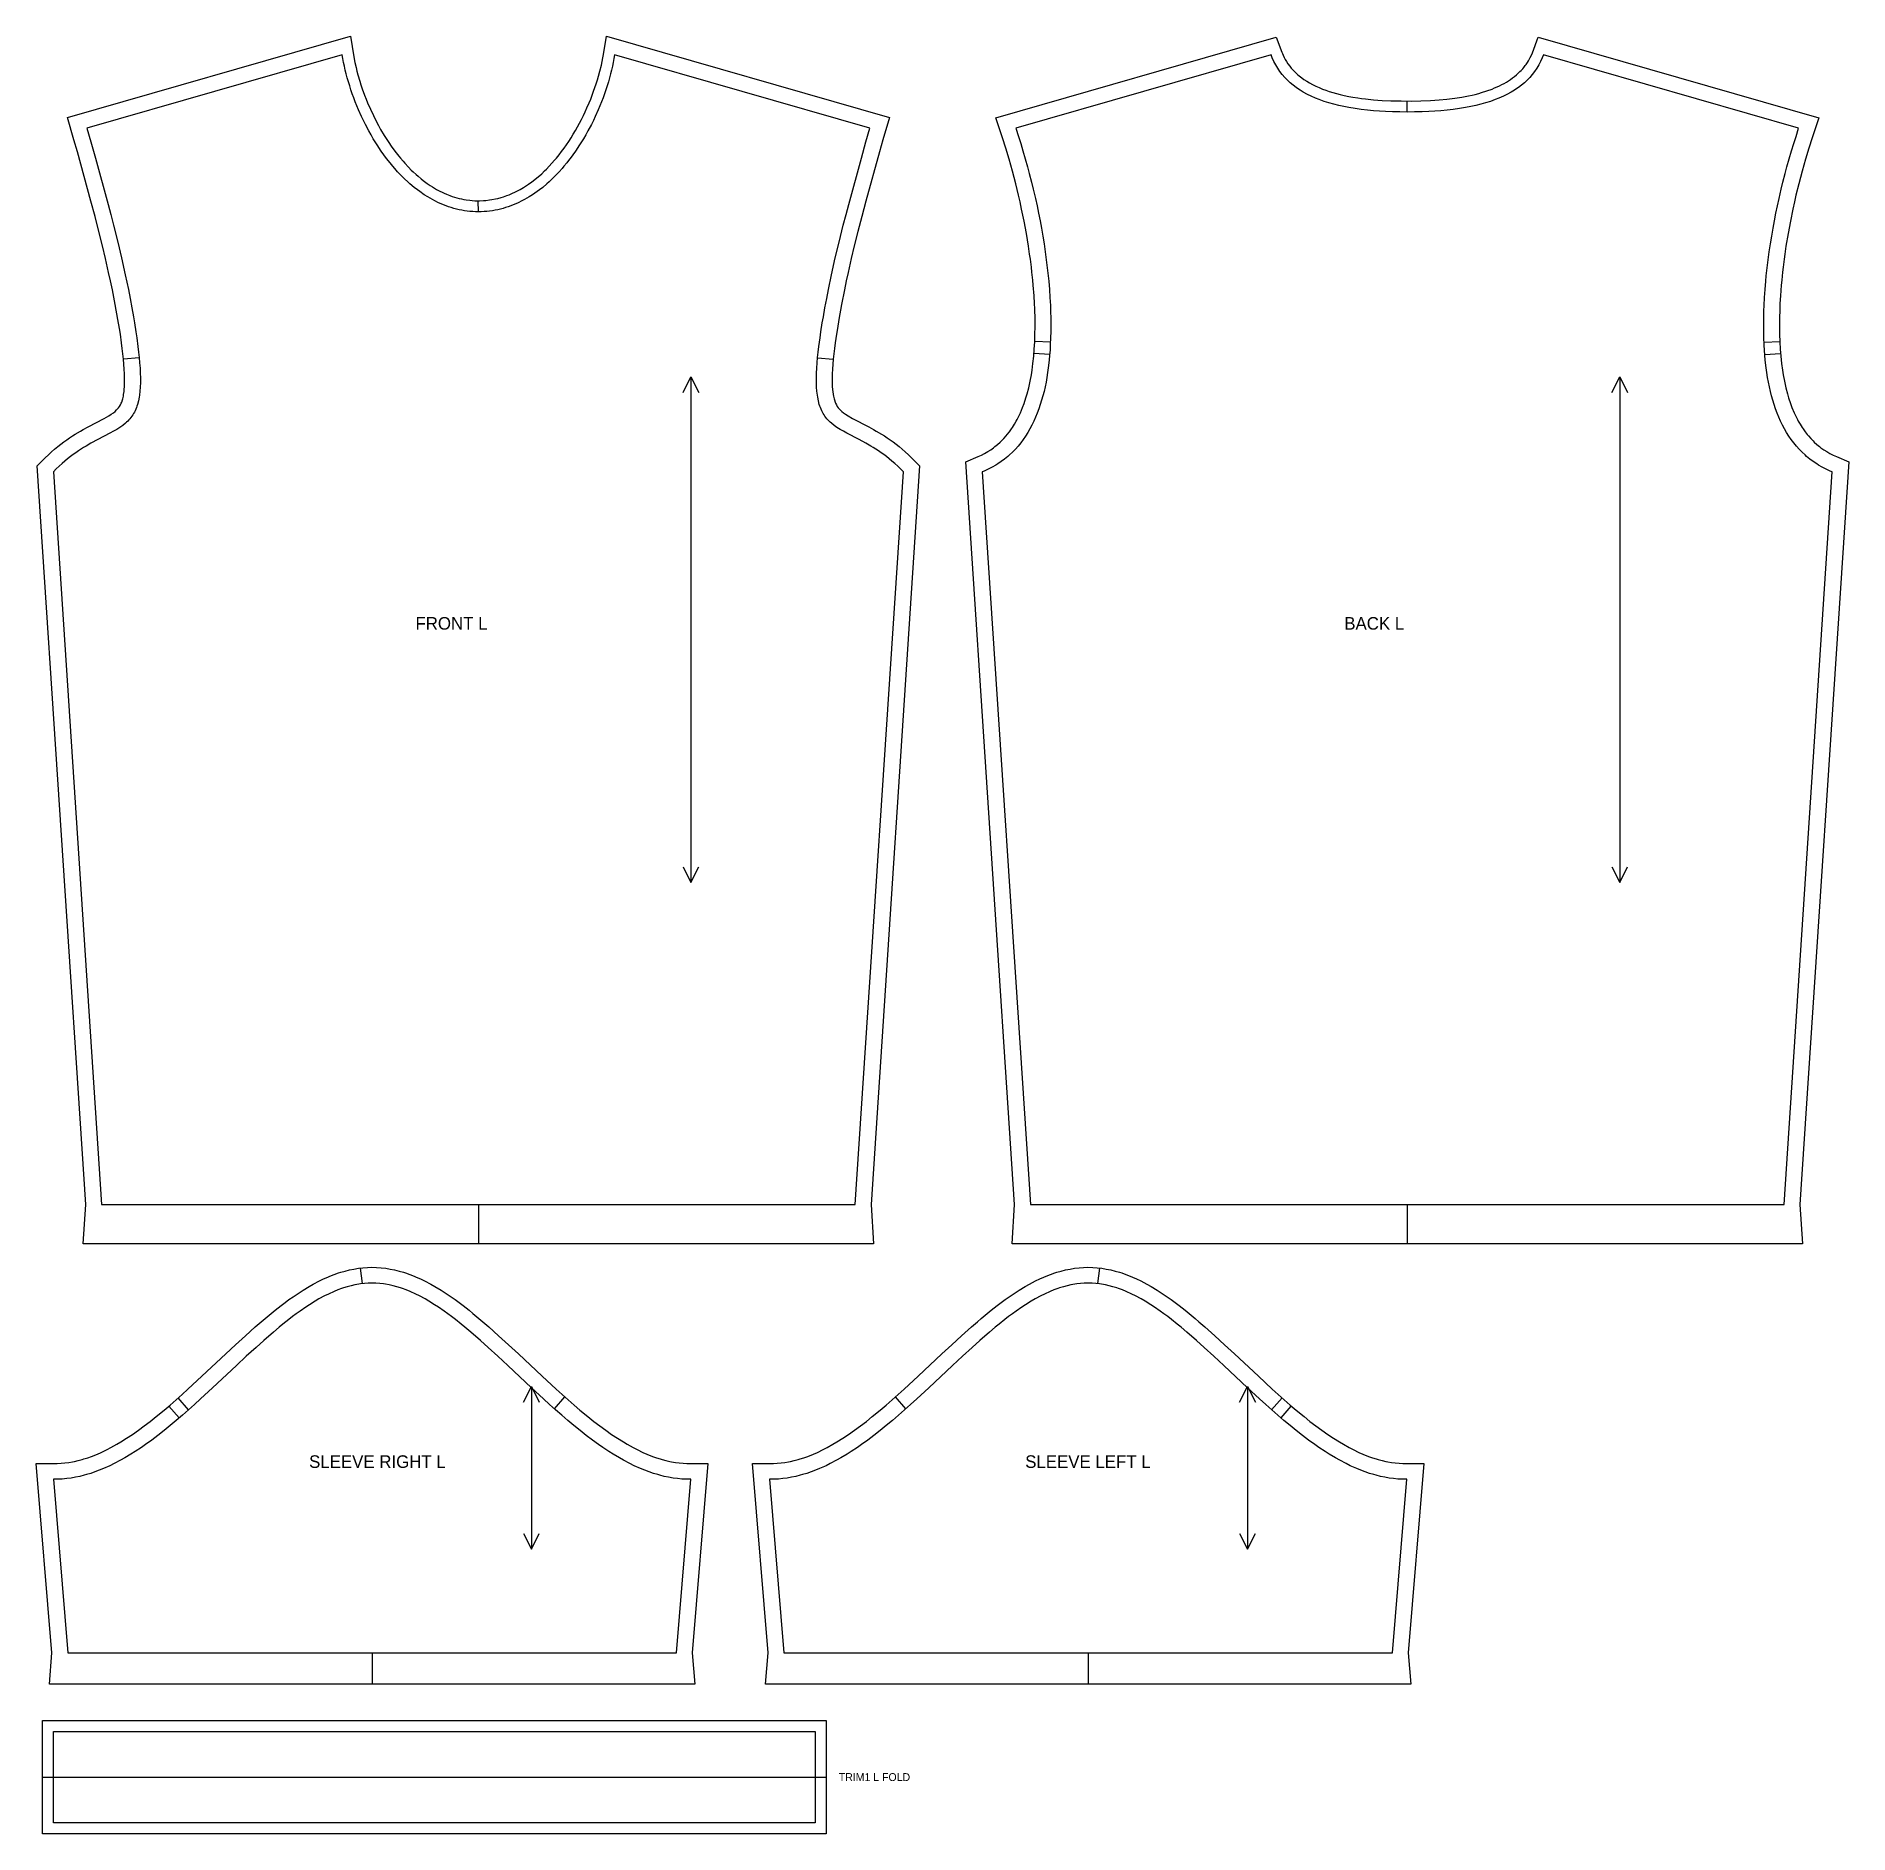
# Model space of a CAD drawing. Extents: x 24 to 1176, y 28 to 1170.
import ezdxf

# ---------------------------------------------------------------- set-up
doc = ezdxf.new("R2010")
doc.units = 0
for name, color, linetype in [('CUT', 7, 'CONTINUOUS'), ('FOLD', 6, 'CONTINUOUS'), ('GRAIN', 3, 'CONTINUOUS'), ('NOTCH', 1, 'CONTINUOUS'), ('SEW', 5, 'CONTINUOUS'), ('TEXT', 2, 'CONTINUOUS')]:
    doc.layers.add(name, color=color, linetype=linetype)

msp = doc.modelspace()

# ---------------------------------------------------------------- linework, layer by layer
at = {"layer": 'CUT'}
for points in [[(305.051, 402.895), (53.976, 402.895), (55.622, 427.895), (24.727, 897.1), (29.812, 902.269), (31.837, 904.221), (33.844, 906.058), (35.832, 907.785), (37.795, 909.408), (39.732, 910.931), (41.64, 912.361), (43.515, 913.703), (45.356, 914.963), (47.158, 916.145), (48.921, 917.255), (52.316, 919.28), (53.945, 920.205), (57.054, 921.902), (67.291, 927.246), (70.146, 928.872), (71.745, 929.883), (73.11, 930.845), (74.26, 931.766), (75.223, 932.657), (75.645, 933.097), (76.394, 933.984), (77.048, 934.91), (77.633, 935.917), (78.168, 937.048), (78.418, 937.671), (78.882, 939.052), (79.095, 939.814), (79.476, 941.489), (79.643, 942.404), (79.923, 944.387), (80.036, 945.454), (80.203, 947.735), (80.257, 948.947), (80.29, 950.205), (80.299, 952.852), (80.229, 955.665), (80.084, 958.631), (79.867, 961.738), (79.582, 964.974), (79.233, 968.325), (78.825, 971.778), (78.362, 975.32), (77.575, 980.772), (76.996, 984.479), (76.055, 990.117), (74.333, 999.607), (72.473, 1009.045), (71.314, 1014.608), (70.138, 1020.053), (68.169, 1028.785), (66.223, 1036.994), (63.969, 1046.065), (61.495, 1055.573), (58.87, 1065.289), (50.265, 1096.643), (48.069, 1104.38), (43.942, 1118.457), (223.714, 1170.103), (225.86, 1157.119), (226.604, 1153.35), (227.301, 1150.272), (227.883, 1147.93), (228.516, 1145.565), (229.683, 1141.578), (230.45, 1139.163), (231.266, 1136.737), (232.737, 1132.673), (233.684, 1130.228), (234.679, 1127.784), (236.442, 1123.717), (238.335, 1119.674), (240.355, 1115.669), (241.626, 1113.292), (242.94, 1110.938), (245.226, 1107.074), (247.627, 1103.299), (250.141, 1099.628), (252.763, 1096.075), (254.386, 1094.007), (255.489, 1092.656), (257.173, 1090.675), (258.315, 1089.385), (260.645, 1086.884), (262.432, 1085.079), (263.642, 1083.912), (265.483, 1082.217), (266.728, 1081.125), (268.62, 1079.547), (269.899, 1078.535), (272.494, 1076.611), (274.474, 1075.258), (275.81, 1074.4), (278.517, 1072.794), (280.58, 1071.686), (281.969, 1070.995), (283.371, 1070.343), (284.784, 1069.729), (286.926, 1068.884), (288.368, 1068.371), (289.823, 1067.899), (291.289, 1067.468), (292.768, 1067.08), (294.259, 1066.735), (295.762, 1066.433), (297.277, 1066.175), (299.575, 1065.873), (301.123, 1065.729), (302.684, 1065.633), (304.259, 1065.584), (305.844, 1065.584), (308.201, 1065.675), (309.755, 1065.795), (312.062, 1066.063), (313.584, 1066.298), (315.844, 1066.735), (317.334, 1067.08), (319.548, 1067.678), (321.008, 1068.13), (323.176, 1068.884), (324.607, 1069.438), (326.731, 1070.343), (328.133, 1070.995), (330.213, 1072.046), (331.585, 1072.794), (333.62, 1073.985), (334.962, 1074.825), (336.951, 1076.151), (338.912, 1077.556), (340.845, 1079.036), (342.116, 1080.065), (343.999, 1081.667), (345.237, 1082.775), (347.067, 1084.492), (348.269, 1085.674), (350.045, 1087.499), (351.787, 1089.385), (353.495, 1091.329), (354.614, 1092.656), (356.262, 1094.691), (357.873, 1096.776), (359.446, 1098.907), (360.98, 1101.083), (362.475, 1103.299), (363.929, 1105.552), (365.343, 1107.84), (366.714, 1110.158), (368.043, 1112.504), (369.329, 1114.874), (370.57, 1117.265), (371.767, 1119.674), (372.918, 1122.096), (374.023, 1124.529), (375.423, 1127.784), (376.419, 1130.228), (377.366, 1132.673), (378.264, 1135.113), (379.114, 1137.547), (379.914, 1139.97), (380.664, 1142.379), (381.364, 1144.772), (382.219, 1147.93), (383.161, 1151.817), (383.658, 1154.111), (384.105, 1156.373), (384.5, 1158.599), (386.388, 1170.103), (566.16, 1118.457), (562.033, 1104.38), (559.837, 1096.643), (551.233, 1065.289), (548.608, 1055.573), (546.133, 1046.065), (543.879, 1036.994), (541.934, 1028.785), (539.964, 1020.053), (538.788, 1014.608), (537.629, 1009.045), (535.769, 999.607), (534.047, 990.117), (533.107, 984.479), (532.527, 980.772), (531.74, 975.32), (531.277, 971.778), (530.869, 968.325), (530.52, 964.974), (530.235, 961.738), (530.018, 958.631), (529.873, 955.665), (529.803, 952.852), (529.812, 950.205), (529.846, 948.947), (529.9, 947.735), (530.066, 945.454), (530.179, 944.387), (530.46, 942.404), (530.626, 941.489), (531.008, 939.814), (531.22, 939.052), (531.685, 937.671), (531.935, 937.048), (532.469, 935.917), (533.054, 934.91), (533.708, 933.984), (534.458, 933.097), (534.88, 932.657), (535.843, 931.766), (536.993, 930.845), (538.358, 929.883), (539.956, 928.872), (542.811, 927.246), (553.048, 921.902), (556.157, 920.205), (557.786, 919.28), (561.182, 917.255), (562.944, 916.145), (564.747, 914.963), (566.587, 913.703), (568.462, 912.361), (570.37, 910.931), (572.307, 909.408), (574.271, 907.785), (576.258, 906.058), (578.266, 904.221), (580.29, 902.269), (585.375, 897.1), (554.48, 427.895), (556.127, 402.895), (309.109, 402.895)], [(895.153, 402.895), (644.078, 402.895), (645.724, 427.895), (614.654, 899.767), (622.467, 903.018), (624.605, 903.998), (626.656, 905.057), (628.623, 906.193), (630.51, 907.404), (632.319, 908.689), (633.195, 909.359), (634.894, 910.753), (636.522, 912.219), (637.311, 912.979), (638.839, 914.554), (640.302, 916.201), (641.011, 917.052), (642.381, 918.809), (643.691, 920.638), (644.324, 921.58), (645.546, 923.52), (646.71, 925.532), (647.27, 926.566), (648.348, 928.688), (649.37, 930.881), (650.797, 934.304), (651.68, 936.673), (652.899, 940.352), (653.644, 942.886), (654.66, 946.806), (655.556, 950.86), (656.334, 955.041), (656.789, 957.895), (657.375, 962.27), (657.851, 966.749), (658.219, 971.323), (658.482, 975.982), (658.643, 980.718), (658.707, 985.52), (658.676, 990.379), (658.494, 996.928), (658.346, 1000.226), (658.054, 1005.195), (657.542, 1011.843), (657.236, 1015.171), (656.719, 1020.159), (656.336, 1023.478), (655.707, 1028.438), (655.255, 1031.729), (654.528, 1036.635), (653.198, 1044.705), (651.738, 1052.607), (650.169, 1060.3), (649.183, 1064.799), (648.17, 1069.201), (646.434, 1076.304), (645.372, 1080.413), (644.3, 1084.401), (642.15, 1091.987), (640.026, 1099.021), (637.971, 1105.471), (633.706, 1118.359), (811.941, 1169.565), (815.446, 1160.089), (815.845, 1159.082), (816.269, 1158.098), (816.953, 1156.667), (817.69, 1155.286), (818.48, 1153.954), (819.32, 1152.669), (820.519, 1151.025), (821.475, 1149.844), (822.824, 1148.332), (823.891, 1147.245), (825.388, 1145.856), (826.564, 1144.858), (828.203, 1143.584), (829.485, 1142.67), (831.262, 1141.505), (833.115, 1140.402), (835.041, 1139.358), (837.037, 1138.373), (839.1, 1137.446), (841.225, 1136.577), (843.41, 1135.763), (845.648, 1135.005), (847.937, 1134.3), (850.27, 1133.647), (852.642, 1133.046), (855.049, 1132.495), (858.099, 1131.873), (860.565, 1131.427), (863.671, 1130.932), (866.168, 1130.584), (868.671, 1130.276), (873.673, 1129.772), (879.25, 1129.369), (884.722, 1129.113), (891.194, 1128.965), (897.968, 1128.954), (903.793, 1129.057), (909.83, 1129.3), (915.388, 1129.668), (920.384, 1130.136), (925.388, 1130.753), (929.742, 1131.427), (934.042, 1132.237), (936.465, 1132.764), (938.261, 1133.192), (940.624, 1133.806), (942.37, 1134.3), (945.784, 1135.377), (949.081, 1136.577), (950.681, 1137.224), (952.247, 1137.903), (953.775, 1138.614), (955.266, 1139.358), (956.718, 1140.135), (958.128, 1140.946), (959.497, 1141.79), (960.822, 1142.67), (962.104, 1143.584), (963.341, 1144.533), (964.532, 1145.519), (965.678, 1146.542), (966.776, 1147.603), (967.483, 1148.332), (968.503, 1149.459), (969.156, 1150.233), (970.096, 1151.429), (970.695, 1152.25), (971.553, 1153.52), (972.096, 1154.392), (972.868, 1155.74), (973.354, 1156.667), (974.037, 1158.098), (974.665, 1159.582), (978.366, 1169.565), (1156.601, 1118.359), (1152.336, 1105.471), (1150.281, 1099.021), (1148.157, 1091.987), (1146.007, 1084.401), (1144.935, 1080.413), (1143.873, 1076.304), (1142.137, 1069.201), (1141.124, 1064.799), (1140.138, 1060.3), (1138.569, 1052.607), (1137.109, 1044.705), (1135.779, 1036.635), (1135.052, 1031.729), (1134.599, 1028.438), (1133.971, 1023.478), (1133.588, 1020.159), (1133.07, 1015.171), (1132.765, 1011.843), (1132.253, 1005.195), (1131.961, 1000.226), (1131.813, 996.928), (1131.631, 990.379), (1131.6, 985.52), (1131.664, 980.718), (1131.825, 975.982), (1132.088, 971.323), (1132.456, 966.749), (1132.931, 962.27), (1133.518, 957.895), (1133.972, 955.041), (1134.75, 950.86), (1135.646, 946.806), (1136.663, 942.886), (1137.407, 940.352), (1138.627, 936.673), (1139.509, 934.304), (1140.937, 930.881), (1141.959, 928.688), (1143.037, 926.566), (1143.597, 925.532), (1144.761, 923.52), (1145.983, 921.58), (1146.616, 920.638), (1147.926, 918.809), (1149.296, 917.052), (1150.004, 916.201), (1151.468, 914.554), (1152.996, 912.979), (1153.784, 912.219), (1155.413, 910.753), (1157.112, 909.359), (1157.988, 908.689), (1159.797, 907.404), (1161.684, 906.193), (1163.651, 905.057), (1165.702, 903.998), (1167.84, 903.018), (1175.653, 899.767), (1144.583, 427.895), (1146.229, 402.895), (899.211, 402.895)], [(237.48, 123), (32.466, 123), (34.129, 143), (24.135, 263.183), (36.295, 263.202), (37.504, 263.229), (39.921, 263.359), (42.336, 263.587), (44.751, 263.911), (47.167, 264.329), (48.377, 264.573), (50.798, 265.131), (53.223, 265.779), (54.437, 266.137), (56.87, 266.92), (59.309, 267.79), (62.977, 269.255), (65.431, 270.337), (69.123, 272.113), (71.592, 273.395), (75.306, 275.462), (77.79, 276.932), (81.524, 279.27), (85.269, 281.758), (89.024, 284.388), (92.787, 287.152), (96.558, 290.038), (100.334, 293.037), (105.377, 297.194), (109.163, 300.418), (112.951, 303.72), (116.741, 307.089), (120.53, 310.517), (129.369, 318.676), (144.487, 332.864), (150.77, 338.718), (157.044, 344.467), (163.313, 350.066), (167.075, 353.333), (169.584, 355.467), (173.352, 358.594), (175.868, 360.625), (179.649, 363.586), (182.177, 365.497), (184.712, 367.354), (187.255, 369.156), (191.087, 371.746), (193.656, 373.393), (197.536, 375.737), (200.142, 377.21), (204.084, 379.275), (206.736, 380.551), (209.41, 381.742), (210.755, 382.303), (213.463, 383.357), (216.196, 384.313), (217.572, 384.754), (220.343, 385.556), (223.139, 386.25), (225.961, 386.828), (228.808, 387.287), (231.678, 387.622), (234.57, 387.826), (237.361, 387.894), (240.391, 387.826), (243.283, 387.622), (246.153, 387.287), (248.999, 386.828), (251.821, 386.25), (254.618, 385.556), (257.389, 384.754), (258.765, 384.313), (261.498, 383.357), (264.206, 382.303), (265.551, 381.742), (268.225, 380.551), (270.877, 379.275), (274.819, 377.21), (277.425, 375.737), (281.304, 373.393), (283.874, 371.746), (287.706, 369.156), (290.249, 367.354), (292.784, 365.497), (295.312, 363.586), (299.093, 360.625), (301.609, 358.594), (305.377, 355.467), (307.886, 353.333), (311.648, 350.066), (317.917, 344.467), (324.191, 338.718), (330.474, 332.864), (345.592, 318.676), (354.43, 310.517), (358.22, 307.089), (362.01, 303.72), (365.798, 300.418), (369.584, 297.194), (374.627, 293.037), (378.403, 290.038), (382.174, 287.152), (385.937, 284.388), (389.692, 281.758), (393.437, 279.27), (397.171, 276.932), (399.655, 275.462), (403.369, 273.395), (405.838, 272.113), (409.53, 270.337), (411.983, 269.255), (415.652, 267.79), (418.091, 266.92), (420.523, 266.137), (421.738, 265.779), (424.163, 265.131), (426.584, 264.573), (427.793, 264.329), (430.21, 263.911), (432.625, 263.587), (435.04, 263.359), (437.456, 263.229), (438.665, 263.202), (450.825, 263.183), (440.832, 143), (442.495, 123), (240.757, 123)], [(692.441, 123), (487.427, 123), (489.09, 143), (479.096, 263.183), (491.256, 263.202), (492.465, 263.229), (494.881, 263.359), (497.296, 263.587), (499.712, 263.911), (502.128, 264.329), (503.338, 264.573), (505.759, 265.131), (508.184, 265.779), (509.398, 266.137), (511.831, 266.92), (514.269, 267.79), (517.938, 269.255), (520.392, 270.337), (524.084, 272.113), (526.553, 273.395), (530.267, 275.462), (532.75, 276.932), (536.485, 279.27), (540.23, 281.758), (543.985, 284.388), (547.748, 287.152), (551.519, 290.038), (555.295, 293.037), (560.338, 297.194), (564.124, 300.418), (567.912, 303.72), (571.702, 307.089), (575.491, 310.517), (584.33, 318.676), (599.448, 332.864), (605.731, 338.718), (612.004, 344.467), (618.274, 350.066), (622.036, 353.333), (624.545, 355.467), (628.313, 358.594), (630.829, 360.625), (634.61, 363.586), (637.138, 365.497), (639.673, 367.354), (642.215, 369.156), (646.048, 371.746), (648.617, 373.393), (652.497, 375.737), (655.103, 377.21), (659.044, 379.275), (661.697, 380.551), (664.37, 381.742), (665.716, 382.303), (668.424, 383.357), (671.157, 384.313), (672.533, 384.754), (675.304, 385.556), (678.1, 386.25), (680.922, 386.828), (683.769, 387.287), (686.639, 387.622), (689.531, 387.826), (692.322, 387.894), (695.352, 387.826), (698.243, 387.622), (701.114, 387.287), (703.96, 386.828), (706.782, 386.25), (709.579, 385.556), (712.35, 384.754), (713.726, 384.313), (716.458, 383.357), (719.167, 382.303), (720.512, 381.742), (723.186, 380.551), (725.838, 379.275), (729.78, 377.21), (732.386, 375.737), (736.265, 373.393), (738.835, 371.746), (742.667, 369.156), (745.21, 367.354), (747.745, 365.497), (750.272, 363.586), (754.054, 360.625), (756.57, 358.594), (760.337, 355.467), (762.847, 353.333), (766.609, 350.066), (772.878, 344.467), (779.152, 338.718), (785.434, 332.864), (800.552, 318.676), (809.391, 310.517), (813.181, 307.089), (816.971, 303.72), (820.759, 300.418), (824.545, 297.194), (829.588, 293.037), (833.364, 290.038), (837.134, 287.152), (840.898, 284.388), (844.652, 281.758), (848.398, 279.27), (852.132, 276.932), (854.615, 275.462), (858.33, 273.395), (860.799, 272.113), (864.491, 270.337), (866.944, 269.255), (870.613, 267.79), (873.052, 266.92), (875.484, 266.137), (876.699, 265.779), (879.124, 265.131), (881.545, 264.573), (882.754, 264.329), (885.171, 263.911), (887.586, 263.587), (890.001, 263.359), (892.417, 263.229), (893.626, 263.202), (905.786, 263.183), (895.793, 143), (897.456, 123), (695.718, 123)], [(28, 100), (526, 100), (526, 28), (28, 28)]]:
    msp.add_lwpolyline(points, close=True, dxfattribs=at)
at = {"layer": 'FOLD'}
msp.add_lwpolyline([(28, 64), (526, 64)], dxfattribs=at)
at = {"layer": 'GRAIN'}
for points in [[(435.077, 943.73), (440.077, 953.73), (445.077, 943.73)], [(440.077, 953.73), (440.077, 632.386)], [(1025.179, 943.73), (1030.179, 953.73), (1035.179, 943.73)], [(1030.179, 953.73), (1030.179, 632.386)], [(435.077, 642.386), (440.077, 632.386), (445.077, 642.386)], [(1025.179, 642.386), (1030.179, 632.386), (1035.179, 642.386)], [(333.721, 302.124), (338.721, 312.124), (343.721, 302.124)], [(338.721, 312.124), (338.721, 208.771)], [(788.681, 302.124), (793.681, 312.124), (798.681, 302.124)], [(793.681, 312.124), (793.681, 208.771)], [(333.721, 218.771), (338.721, 208.771), (343.721, 218.771)], [(788.681, 218.771), (793.681, 208.771), (798.681, 218.771)]]:
    msp.add_lwpolyline(points, dxfattribs=at)
at = {"layer": 'NOTCH'}
for points in [[(895.153, 1121.943), (895.148, 1128.943)], [(305.051, 1058.577), (304.997, 1065.577)], [(667.983, 967.824), (658.015, 968.625)], [(668.483, 975.808), (658.492, 976.221)], [(1121.824, 975.808), (1131.815, 976.221)], [(1122.324, 967.824), (1132.292, 968.625)], [(89.545, 965.83), (79.588, 964.911)], [(520.557, 965.83), (530.514, 964.911)], [(305.051, 427.895), (305.051, 402.895)], [(895.153, 427.895), (895.153, 402.895)], [(231.322, 377.528), (230.054, 387.447)], [(698.6, 377.528), (699.868, 387.447)], [(114.923, 292.183), (108.409, 299.77)], [(120.95, 297.443), (114.304, 304.916)], [(353.31, 298.067), (359.956, 305.539)], [(576.612, 298.067), (569.966, 305.539)], [(808.972, 297.443), (815.618, 304.916)], [(814.999, 292.183), (821.513, 299.77)], [(237.48, 143), (237.48, 123)], [(692.441, 143), (692.441, 123)]]:
    msp.add_lwpolyline(points, dxfattribs=at)
at = {"layer": 'SEW'}
for points in [[(305.051, 427.895), (544.459, 427.895), (575.102, 893.283), (573.252, 895.165), (571.418, 896.934), (569.601, 898.596), (567.805, 900.157), (566.03, 901.623), (564.278, 903.001), (562.552, 904.295), (560.852, 905.511), (559.179, 906.656), (555.923, 908.75), (554.34, 909.709), (551.272, 911.479), (546.922, 913.829), (539.19, 917.84), (536.912, 919.079), (534.785, 920.312), (532.812, 921.561), (530.991, 922.846), (529.321, 924.184), (528.543, 924.879), (527.802, 925.593), (527.097, 926.328), (526.429, 927.086), (525.796, 927.868), (525.2, 928.675), (524.638, 929.51), (524.11, 930.373), (523.617, 931.266), (523.157, 932.188), (522.729, 933.142), (522.334, 934.128), (521.969, 935.146), (521.636, 936.198), (521.06, 938.402), (520.598, 940.744), (520.409, 941.966), (520.111, 944.514), (519.914, 947.199), (519.814, 950.017), (519.804, 952.964), (519.88, 956.036), (520.036, 959.227), (520.266, 962.529), (520.566, 965.933), (520.931, 969.432), (521.354, 973.014), (522.09, 978.524), (522.64, 982.272), (523.544, 987.977), (524.193, 991.818), (525.224, 997.608), (526.313, 1003.397), (527.446, 1009.146), (529.401, 1018.538), (531.793, 1029.311), (534.161, 1039.35), (536.81, 1049.975), (538.597, 1056.837), (540.29, 1063.163), (548.376, 1092.721), (551.258, 1103.074), (553.731, 1111.623), (391.532, 1158.221), (391.13, 1155.873), (390.676, 1153.492), (390.169, 1151.081), (389.609, 1148.643), (388.997, 1146.181), (388.332, 1143.697), (387.615, 1141.194), (386.847, 1138.674), (386.027, 1136.142), (385.155, 1133.6), (384.233, 1131.05), (383.26, 1128.496), (382.237, 1125.941), (381.164, 1123.388), (379.266, 1119.146), (378.063, 1116.614), (376.811, 1114.095), (374.62, 1109.936), (373.242, 1107.469), (371.818, 1105.026), (369.343, 1101.021), (366.742, 1097.108), (365.123, 1094.812), (364.018, 1093.304), (362.326, 1091.079), (361.173, 1089.622), (359.408, 1087.478), (358.208, 1086.077), (356.373, 1084.022), (355.126, 1082.684), (353.221, 1080.726), (351.927, 1079.455), (349.954, 1077.603), (348.615, 1076.405), (345.884, 1074.103), (343.788, 1072.462), (342.369, 1071.41), (339.478, 1069.412), (337.264, 1068.008), (335.766, 1067.119), (334.251, 1066.269), (332.718, 1065.458), (330.388, 1064.318), (328.813, 1063.61), (327.221, 1062.944), (325.613, 1062.322), (323.988, 1061.744), (322.346, 1061.211), (320.688, 1060.724), (319.014, 1060.284), (317.323, 1059.893), (315.617, 1059.55), (313.894, 1059.257), (312.156, 1059.015), (310.403, 1058.825), (308.634, 1058.688), (306.85, 1058.605), (305.051, 1058.577), (303.252, 1058.605), (301.468, 1058.688), (299.7, 1058.825), (297.946, 1059.015), (296.208, 1059.257), (294.486, 1059.55), (292.779, 1059.893), (291.089, 1060.284), (289.414, 1060.724), (287.756, 1061.211), (286.115, 1061.744), (284.489, 1062.322), (282.881, 1062.944), (281.289, 1063.61), (279.714, 1064.318), (277.384, 1065.458), (275.852, 1066.269), (274.336, 1067.119), (272.839, 1068.008), (270.624, 1069.412), (267.733, 1071.41), (266.314, 1072.462), (264.219, 1074.103), (261.487, 1076.405), (260.149, 1077.603), (258.175, 1079.455), (256.882, 1080.726), (254.977, 1082.684), (253.73, 1084.022), (251.894, 1086.077), (250.694, 1087.478), (248.929, 1089.622), (247.777, 1091.079), (246.084, 1093.304), (244.98, 1094.812), (243.36, 1097.108), (240.759, 1101.021), (238.284, 1105.026), (236.86, 1107.469), (235.483, 1109.936), (233.291, 1114.095), (232.039, 1116.614), (230.836, 1119.146), (228.939, 1123.388), (227.866, 1125.941), (226.843, 1128.496), (225.87, 1131.05), (224.947, 1133.6), (224.076, 1136.142), (223.256, 1138.674), (222.487, 1141.194), (221.77, 1143.697), (221.105, 1146.181), (220.493, 1148.643), (219.933, 1151.081), (219.426, 1153.492), (218.972, 1155.873), (218.571, 1158.221), (56.371, 1111.623), (58.844, 1103.074), (61.726, 1092.721), (69.812, 1063.163), (71.505, 1056.837), (73.292, 1049.975), (75.942, 1039.35), (78.309, 1029.311), (80.701, 1018.538), (82.656, 1009.146), (83.79, 1003.397), (84.878, 997.608), (85.909, 991.818), (86.558, 987.977), (87.462, 982.272), (88.012, 978.524), (88.748, 973.014), (89.172, 969.432), (89.536, 965.933), (89.836, 962.529), (90.067, 959.227), (90.222, 956.036), (90.298, 952.964), (90.289, 950.017), (90.188, 947.199), (89.992, 944.514), (89.693, 941.966), (89.504, 940.744), (89.043, 938.402), (88.466, 936.198), (88.133, 935.146), (87.769, 934.128), (87.373, 933.142), (86.946, 932.188), (86.485, 931.266), (85.992, 930.373), (85.465, 929.51), (84.903, 928.675), (84.306, 927.868), (83.674, 927.086), (83.005, 926.328), (82.301, 925.593), (81.559, 924.879), (80.781, 924.184), (79.111, 922.846), (77.29, 921.561), (75.317, 920.312), (73.19, 919.079), (70.912, 917.84), (63.18, 913.829), (58.831, 911.479), (55.762, 909.709), (54.18, 908.75), (50.923, 906.656), (49.25, 905.511), (47.55, 904.295), (45.824, 903.001), (44.073, 901.623), (42.298, 900.157), (40.501, 898.596), (38.685, 896.934), (36.85, 895.165), (35, 893.283), (65.644, 427.895)], [(895.153, 427.895), (1134.561, 427.895), (1165.205, 893.283), (1163.887, 893.832), (1161.324, 895.007), (1158.855, 896.282), (1156.481, 897.653), (1155.328, 898.374), (1153.093, 899.884), (1150.948, 901.484), (1148.893, 903.171), (1147.899, 904.046), (1145.976, 905.858), (1144.139, 907.75), (1142.388, 909.722), (1140.719, 911.77), (1139.133, 913.892), (1137.627, 916.087), (1136.2, 918.352), (1134.85, 920.686), (1133.576, 923.087), (1132.376, 925.553), (1131.249, 928.082), (1130.192, 930.672), (1129.206, 933.321), (1128.287, 936.028), (1127.434, 938.791), (1126.646, 941.607), (1125.922, 944.475), (1125.259, 947.392), (1124.657, 950.357), (1124.113, 953.368), (1123.627, 956.422), (1123.197, 959.517), (1122.653, 964.232), (1122.357, 967.421), (1122.111, 970.643), (1121.915, 973.895), (1121.711, 978.827), (1121.633, 982.146), (1121.6, 987.166), (1121.632, 990.536), (1121.758, 995.62), (1121.892, 999.025), (1122.166, 1004.149), (1122.521, 1009.284), (1122.955, 1014.422), (1123.286, 1017.844), (1123.842, 1022.966), (1124.465, 1028.066), (1125.151, 1033.134), (1125.897, 1038.162), (1126.697, 1043.141), (1127.547, 1048.061), (1128.444, 1052.915), (1129.383, 1057.693), (1130.358, 1062.388), (1131.367, 1066.991), (1132.754, 1072.972), (1133.82, 1077.332), (1135.266, 1082.963), (1136.362, 1087.041), (1137.828, 1092.274), (1139.29, 1097.261), (1140.732, 1101.989), (1142.14, 1106.446), (1143.833, 1111.623), (981.634, 1158.221), (980.93, 1156.404), (979.882, 1154.075), (978.716, 1151.851), (977.438, 1149.731), (976.054, 1147.712), (974.568, 1145.792), (972.985, 1143.97), (971.311, 1142.242), (969.549, 1140.606), (967.704, 1139.059), (965.779, 1137.6), (964.789, 1136.902), (963.269, 1135.894), (961.182, 1134.621), (958.481, 1133.14), (956.251, 1132.04), (953.385, 1130.767), (951.034, 1129.827), (948.031, 1128.747), (944.962, 1127.767), (941.838, 1126.883), (938.667, 1126.089), (935.459, 1125.382), (932.222, 1124.756), (928.314, 1124.106), (924.395, 1123.559), (920.483, 1123.108), (916.592, 1122.744), (912.74, 1122.459), (908.942, 1122.246), (904.6, 1122.077), (899.784, 1121.973), (895.153, 1121.943), (890.523, 1121.973), (885.706, 1122.077), (881.364, 1122.246), (877.567, 1122.459), (873.715, 1122.744), (869.824, 1123.108), (865.912, 1123.559), (861.993, 1124.106), (858.085, 1124.756), (854.848, 1125.382), (851.64, 1126.089), (848.469, 1126.883), (845.345, 1127.767), (842.276, 1128.747), (839.272, 1129.827), (836.922, 1130.767), (834.056, 1132.04), (831.826, 1133.14), (829.125, 1134.621), (827.038, 1135.894), (825.518, 1136.902), (824.528, 1137.6), (822.603, 1139.059), (820.758, 1140.606), (818.996, 1142.242), (817.322, 1143.97), (815.739, 1145.792), (814.253, 1147.712), (812.869, 1149.731), (811.59, 1151.851), (810.425, 1154.075), (809.377, 1156.404), (808.673, 1158.221), (646.474, 1111.623), (648.166, 1106.446), (649.575, 1101.989), (651.017, 1097.261), (652.478, 1092.274), (653.945, 1087.041), (655.041, 1082.963), (656.487, 1077.332), (657.553, 1072.972), (658.94, 1066.991), (659.948, 1062.388), (660.924, 1057.693), (661.863, 1052.915), (662.759, 1048.061), (663.61, 1043.141), (664.41, 1038.162), (665.156, 1033.134), (665.842, 1028.066), (666.465, 1022.966), (667.021, 1017.844), (667.351, 1014.422), (667.786, 1009.284), (668.141, 1004.149), (668.414, 999.025), (668.548, 995.62), (668.674, 990.536), (668.707, 987.166), (668.674, 982.146), (668.596, 978.827), (668.392, 973.895), (668.196, 970.643), (667.95, 967.421), (667.653, 964.232), (667.11, 959.517), (666.68, 956.422), (666.193, 953.368), (665.65, 950.357), (665.048, 947.392), (664.385, 944.475), (663.66, 941.607), (662.873, 938.791), (662.02, 936.028), (661.101, 933.321), (660.114, 930.672), (659.058, 928.082), (657.931, 925.553), (656.731, 923.087), (655.457, 920.686), (654.107, 918.352), (652.68, 916.087), (651.174, 913.892), (649.588, 911.77), (647.919, 909.722), (646.168, 907.75), (644.331, 905.858), (642.408, 904.046), (641.414, 903.171), (639.359, 901.484), (637.214, 899.884), (634.979, 898.374), (633.826, 897.653), (631.452, 896.282), (628.983, 895.007), (626.42, 893.832), (625.102, 893.283), (655.746, 427.895)], [(237.48, 143), (430.798, 143), (439.961, 253.2), (437.125, 253.235), (434.302, 253.386), (431.49, 253.651), (428.691, 254.027), (425.905, 254.509), (423.13, 255.095), (420.368, 255.783), (418.991, 256.164), (416.246, 256.998), (413.512, 257.925), (410.789, 258.944), (408.076, 260.05), (404.025, 261.869), (401.336, 263.184), (397.318, 265.3), (394.65, 266.804), (390.663, 269.192), (388.014, 270.868), (384.052, 273.5), (381.42, 275.329), (377.482, 278.177), (373.557, 281.141), (369.645, 284.212), (365.744, 287.379), (361.856, 290.632), (357.979, 293.96), (354.113, 297.353), (350.259, 300.801), (346.417, 304.292), (338.77, 311.364), (323.637, 325.566), (317.399, 331.378), (311.203, 337.056), (306.276, 341.47), (300.153, 346.786), (296.498, 349.851), (294.069, 351.835), (290.434, 354.717), (288.018, 356.571), (285.606, 358.367), (283.198, 360.102), (279.593, 362.587), (277.193, 364.159), (273.598, 366.385), (271.203, 367.777), (267.612, 369.719), (265.219, 370.912), (261.626, 372.544), (259.229, 373.522), (256.83, 374.409), (255.629, 374.818), (253.225, 375.563), (250.817, 376.211), (248.404, 376.758), (245.987, 377.201), (244.776, 377.383), (242.35, 377.665), (239.918, 377.837), (237.48, 377.895), (235.043, 377.837), (232.611, 377.665), (230.185, 377.383), (228.974, 377.201), (226.557, 376.758), (224.144, 376.211), (221.736, 375.563), (219.332, 374.818), (218.131, 374.409), (215.732, 373.522), (213.335, 372.544), (209.742, 370.912), (207.348, 369.719), (203.758, 367.777), (201.363, 366.385), (197.768, 364.159), (195.368, 362.587), (191.763, 360.102), (189.355, 358.367), (186.943, 356.571), (184.526, 354.717), (180.892, 351.835), (178.463, 349.851), (174.807, 346.786), (168.685, 341.47), (163.758, 337.056), (157.562, 331.378), (151.324, 325.566), (136.191, 311.364), (128.544, 304.292), (124.702, 300.801), (120.848, 297.353), (116.982, 293.96), (113.105, 290.632), (109.216, 287.379), (105.316, 284.212), (101.404, 281.141), (97.479, 278.177), (93.541, 275.329), (90.908, 273.5), (86.947, 270.868), (84.298, 269.192), (80.31, 266.804), (77.643, 265.3), (73.625, 263.184), (70.936, 261.869), (66.885, 260.05), (64.172, 258.944), (61.449, 257.925), (58.715, 256.998), (55.97, 256.164), (54.593, 255.783), (51.83, 255.095), (49.056, 254.509), (46.269, 254.027), (43.471, 253.651), (40.659, 253.386), (37.836, 253.235), (35, 253.2), (44.163, 143)], [(692.441, 143), (885.758, 143), (894.922, 253.2), (892.086, 253.235), (889.262, 253.386), (886.451, 253.651), (883.652, 254.027), (880.866, 254.509), (878.091, 255.095), (875.329, 255.783), (873.952, 256.164), (871.207, 256.998), (868.473, 257.925), (865.75, 258.944), (863.037, 260.05), (858.985, 261.869), (856.296, 263.184), (852.279, 265.3), (849.611, 266.804), (845.624, 269.192), (842.974, 270.868), (839.013, 273.5), (836.381, 275.329), (832.443, 278.177), (828.518, 281.141), (824.606, 284.212), (820.705, 287.379), (816.817, 290.632), (812.939, 293.96), (809.074, 297.353), (805.22, 300.801), (801.378, 304.292), (793.731, 311.364), (778.598, 325.566), (772.36, 331.378), (766.164, 337.056), (761.237, 341.47), (755.114, 346.786), (751.459, 349.851), (749.03, 351.835), (745.395, 354.717), (742.979, 356.571), (740.567, 358.367), (738.159, 360.102), (734.554, 362.587), (732.154, 364.159), (728.559, 366.385), (726.164, 367.777), (722.573, 369.719), (720.179, 370.912), (716.587, 372.544), (714.19, 373.522), (711.791, 374.409), (710.59, 374.818), (708.186, 375.563), (705.778, 376.211), (703.365, 376.758), (700.947, 377.201), (699.737, 377.383), (697.311, 377.665), (694.879, 377.837), (692.441, 377.895), (690.003, 377.837), (687.572, 377.665), (685.146, 377.383), (683.935, 377.201), (681.518, 376.758), (679.105, 376.211), (676.697, 375.563), (674.293, 374.818), (673.092, 374.409), (670.693, 373.522), (668.296, 372.544), (664.703, 370.912), (662.309, 369.719), (658.718, 367.777), (656.324, 366.385), (652.728, 364.159), (650.329, 362.587), (646.724, 360.102), (644.316, 358.367), (641.904, 356.571), (639.487, 354.717), (635.853, 351.835), (633.423, 349.851), (629.768, 346.786), (623.646, 341.47), (618.719, 337.056), (612.522, 331.378), (606.285, 325.566), (591.152, 311.364), (583.505, 304.292), (579.663, 300.801), (575.809, 297.353), (571.943, 293.96), (568.066, 290.632), (564.177, 287.379), (560.277, 284.212), (556.364, 281.141), (552.44, 278.177), (548.502, 275.329), (545.869, 273.5), (541.908, 270.868), (539.259, 269.192), (535.271, 266.804), (532.603, 265.3), (528.586, 263.184), (525.897, 261.869), (521.846, 260.05), (519.133, 258.944), (516.41, 257.925), (513.676, 256.998), (510.931, 256.164), (509.554, 255.783), (506.791, 255.095), (504.017, 254.509), (501.23, 254.027), (498.431, 253.651), (495.62, 253.386), (492.797, 253.235), (489.961, 253.2), (499.124, 143)], [(35, 93), (519, 93), (519, 35), (35, 35)]]:
    msp.add_lwpolyline(points, close=True, dxfattribs=at)

# ---------------------------------------------------------------- texts
at = {"layer": 'TEXT'}
for s, height, p in [('FRONT L', 8, (265.05, 793.06)), ('BACK L', 8, (855.15, 793.06)), ('SLEEVE RIGHT L', 8, (197.48, 260.45)), ('SLEEVE LEFT L', 8, (652.44, 260.45)), ('TRIM1 L FOLD', 5, (534, 61.5))]:
    msp.add_text(s, height=height, dxfattribs=at).set_placement(p)

doc.saveas('drawing.dxf')
